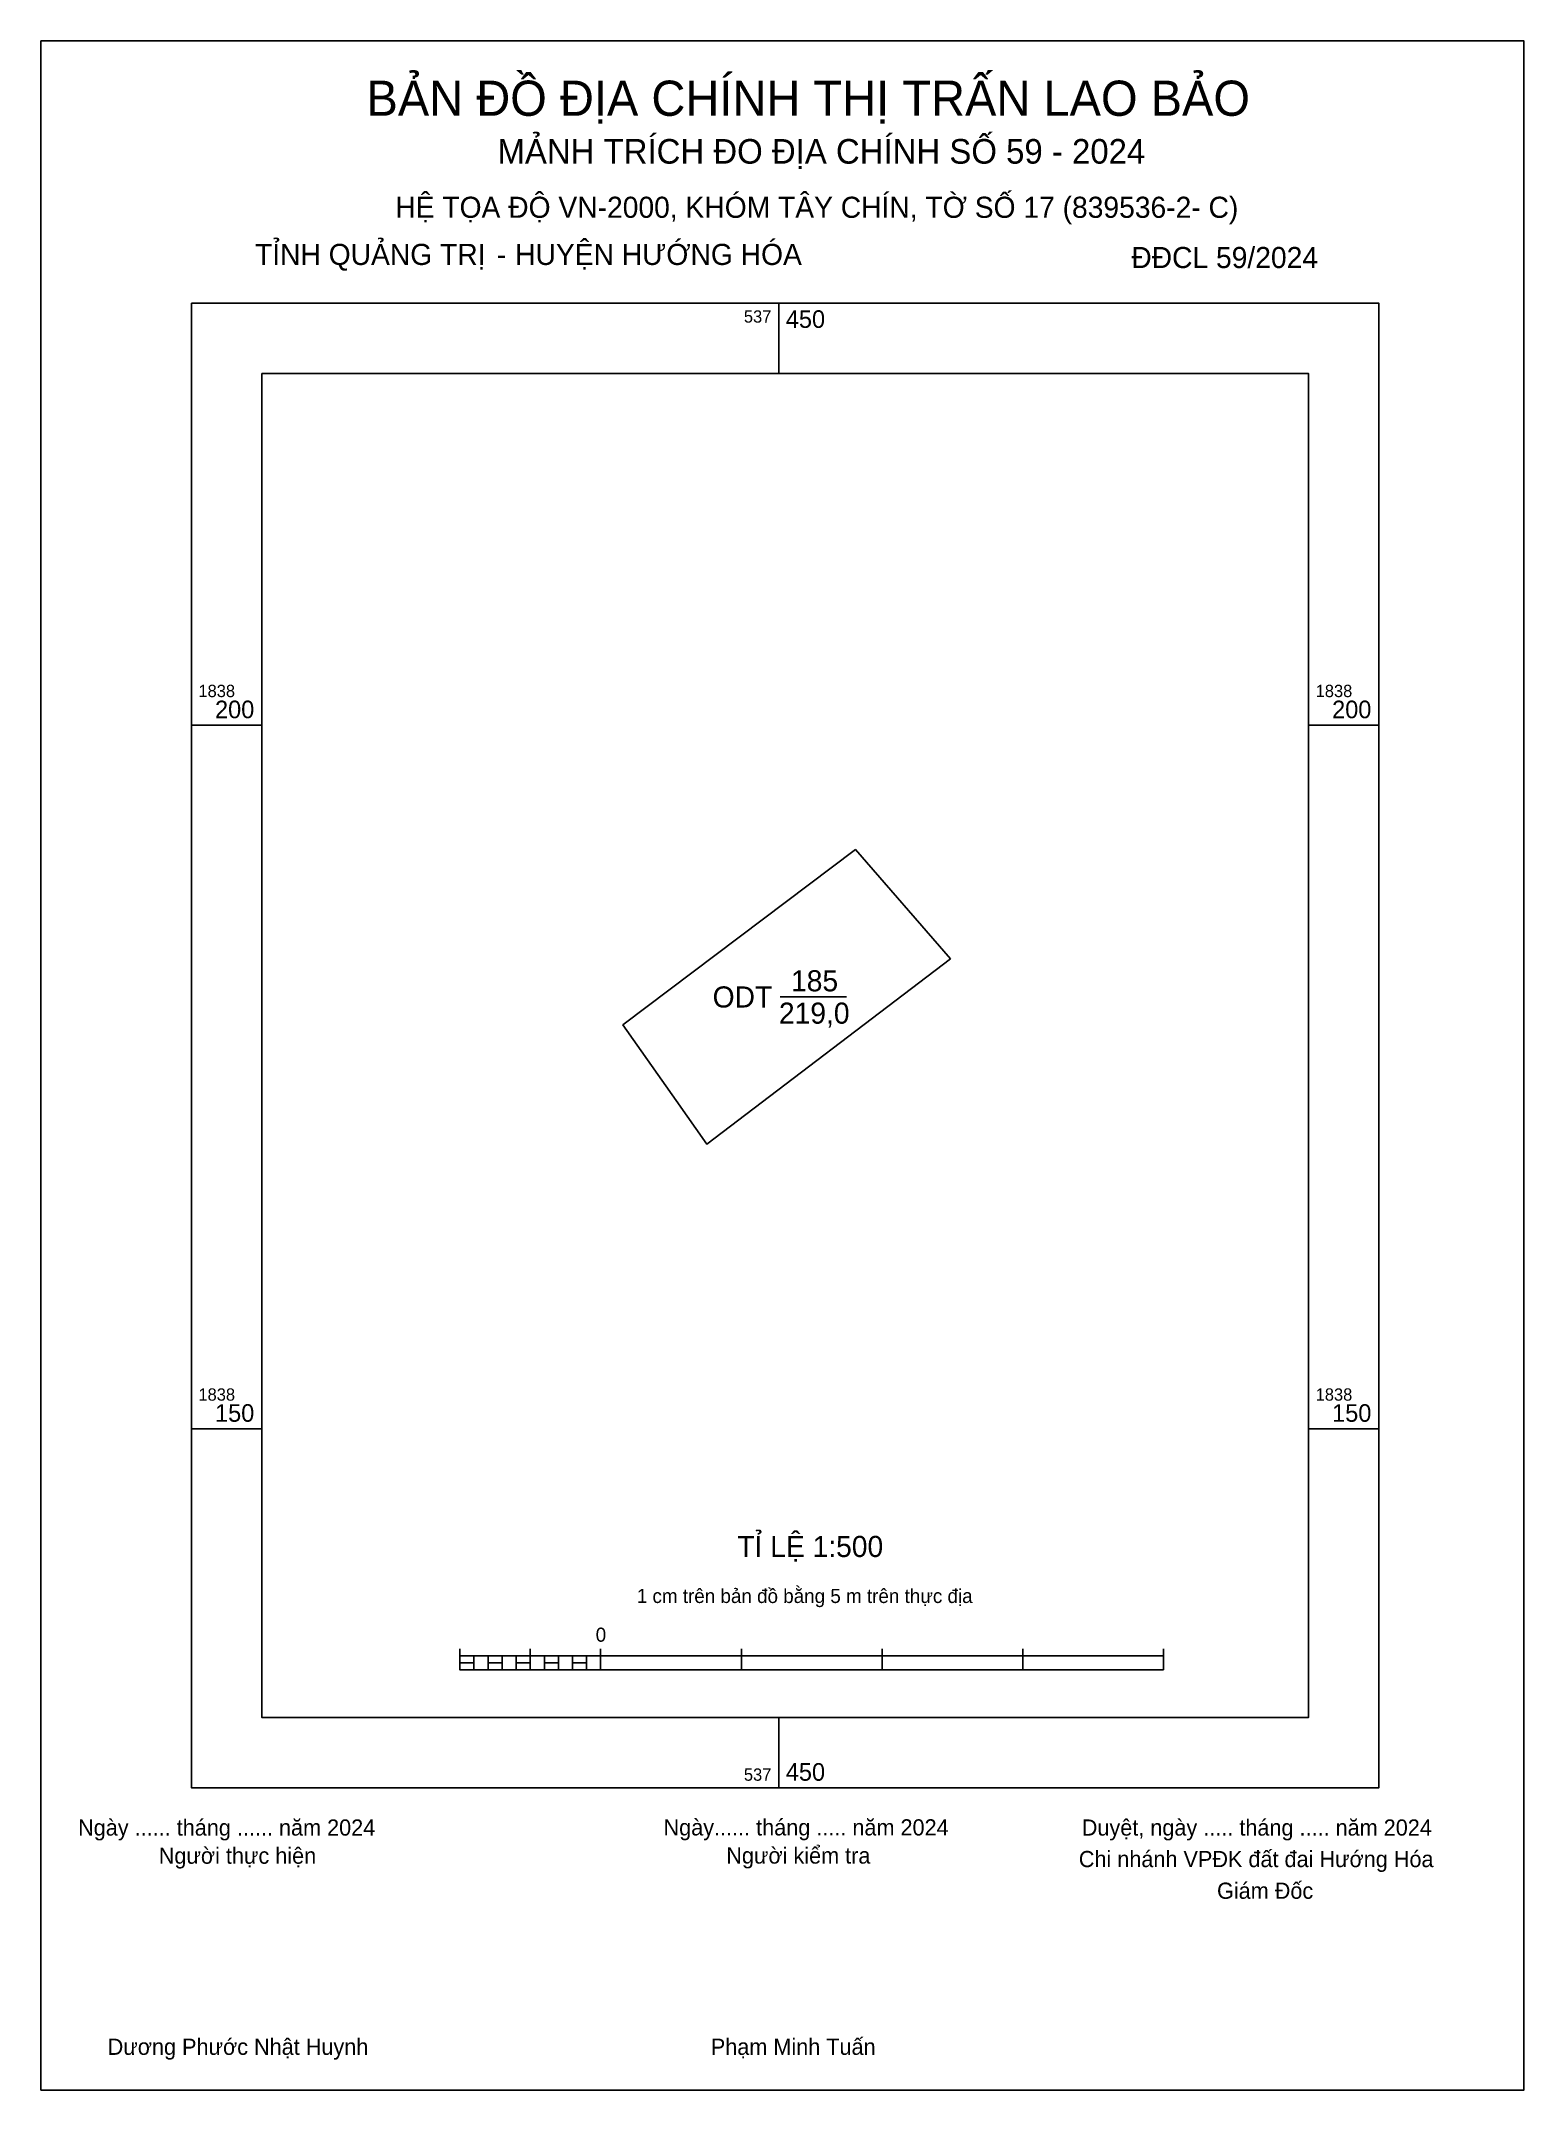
# Model space of a CAD drawing. Extents: x 537398 to 537503, y 1838103 to 1838249.
import ezdxf

# ---------------------------------------------------------------- set-up
doc = ezdxf.new("R2010")
doc.units = 0
for name, color, linetype in [('Level 1', 7, 'Continuous'), ('Level 10', 7, 'Continuous'), ('Level 13', 7, 'Continuous'), ('Level 2', 7, 'Continuous'), ('Level 6', 7, 'Continuous'), ('Level 62', 7, 'Continuous'), ('Level 63', 7, 'Continuous'), ('Level 9', 7, 'Continuous')]:
    doc.layers.add(name, color=color, linetype=linetype)

msp = doc.modelspace()

# ---------------------------------------------------------------- linework, layer by layer
at = {"layer": 'Level 1'}
for p, q in [((537397.57, 1838248.63), (537397.57, 1838248.63)), ((537502.96, 1838103.01), (537502.96, 1838103.01))]:
    msp.add_line(p, q, dxfattribs=at)
at = {"layer": 'Level 10'}
msp.add_lwpolyline([(537462.21, 1838183.4), (537444.89, 1838170.22), (537442.7, 1838173.33), (537438.92, 1838178.7), (537455.44, 1838191.16)], close=True, dxfattribs=at)
at = {"layer": 'Level 2'}
msp.add_lwpolyline([(537397.57, 1838248.63), (537502.95, 1838248.63), (537502.95, 1838103.01), (537397.57, 1838103.01)], close=True, dxfattribs=at)
at = {"layer": 'Level 62'}
msp.add_lwpolyline([(537413.26, 1838224.99), (537487.65, 1838224.99), (537487.65, 1838129.49), (537413.26, 1838129.49)], close=True, dxfattribs=at)
at = {"layer": 'Level 63'}
for p, q in [((537397.57, 1838246.13), (537397.57, 1838248.63)), ((537397.57, 1838248.63), (537400.07, 1838248.63)), ((537397.57, 1838246.13), (537397.57, 1838248.63)), ((537397.57, 1838248.63), (537400.07, 1838248.63)), ((537500.45, 1838248.63), (537502.95, 1838248.63)), ((537500.45, 1838248.63), (537502.95, 1838248.63)), ((537502.95, 1838248.63), (537502.95, 1838246.13)), ((537502.95, 1838248.63), (537502.95, 1838246.13)), ((537397.57, 1838246.13), (537397.57, 1838246.13)), ((537397.57, 1838246.13), (537397.57, 1838246.13)), ((537450, 1838229.99), (537450, 1838224.99)), ((537408.26, 1838200), (537413.26, 1838200)), ((537487.65, 1838200), (537492.65, 1838200)), ((537408.26, 1838150), (537413.26, 1838150)), ((537487.65, 1838150), (537492.65, 1838150)), ((537427.34, 1838134.37), (537427.34, 1838132.87)), ((537427.34, 1838133.87), (537477.34, 1838133.87)), ((537428.34, 1838133.87), (537428.34, 1838132.87)), ((537429.34, 1838133.87), (537429.34, 1838132.87)), ((537430.34, 1838133.87), (537430.34, 1838132.87)), ((537431.34, 1838133.87), (537431.34, 1838132.87)), ((537432.34, 1838134.37), (537432.34, 1838132.87)), ((537432.34, 1838133.87), (537432.34, 1838132.87)), ((537433.34, 1838133.87), (537433.34, 1838132.87)), ((537434.34, 1838133.87), (537434.34, 1838132.87)), ((537435.34, 1838133.87), (537435.34, 1838132.87)), ((537436.34, 1838133.87), (537436.34, 1838132.87)), ((537437.34, 1838134.37), (537437.34, 1838132.87)), ((537437.34, 1838133.87), (537437.34, 1838132.87)), ((537447.34, 1838134.37), (537447.34, 1838132.87)), ((537457.34, 1838134.37), (537457.34, 1838132.87)), ((537467.34, 1838134.37), (537467.34, 1838132.87)), ((537477.34, 1838134.37), (537477.34, 1838132.87)), ((537427.34, 1838132.87), (537477.34, 1838132.87)), ((537450, 1838129.49), (537450, 1838124.49)), ((537397.57, 1838103.01), (537397.57, 1838105.51)), ((537397.57, 1838103.01), (537397.57, 1838105.51)), ((537502.95, 1838105.51), (537502.95, 1838103.01)), ((537502.95, 1838105.51), (537502.95, 1838103.01)), ((537400.07, 1838103.01), (537397.57, 1838103.01)), ((537400.07, 1838103.01), (537397.57, 1838103.01)), ((537502.95, 1838103.01), (537500.45, 1838103.01)), ((537502.95, 1838103.01), (537500.45, 1838103.01))]:
    msp.add_line(p, q, dxfattribs=at)
for points in [[(537408.26, 1838229.99), (537408.26, 1838124.49), (537492.65, 1838124.49), (537492.65, 1838229.99)], [(537427.34, 1838133.37), (537428.34, 1838133.37), (537428.34, 1838132.87), (537427.34, 1838132.87)], [(537427.34, 1838133.37), (537428.34, 1838133.37), (537428.34, 1838132.87), (537427.34, 1838132.87)], [(537429.34, 1838133.37), (537430.34, 1838133.37), (537430.34, 1838132.87), (537429.34, 1838132.87)], [(537431.34, 1838133.37), (537432.34, 1838133.37), (537432.34, 1838132.87), (537431.34, 1838132.87)], [(537433.34, 1838133.37), (537434.34, 1838133.37), (537434.34, 1838132.87), (537433.34, 1838132.87)], [(537435.34, 1838133.37), (537436.34, 1838133.37), (537436.34, 1838132.87), (537435.34, 1838132.87)]]:
    msp.add_lwpolyline(points, close=True, dxfattribs=at)
at = {"layer": 'Level 9'}
msp.add_line((537450.1, 1838180.69), (537454.82, 1838180.69), dxfattribs=at)

# ---------------------------------------------------------------- texts
at = {"layer": 'Level 13'}
for s, p in [('ODT', (537445.3, 1838179.94)), ('185', (537450.87, 1838181.09)), ('219,0', (537450.01, 1838178.79))]:
    msp.add_text(s, height=1.5, dxfattribs=at).set_placement(p)
at = {"layer": 'Level 6'}
for s, p in [('HỆ TỌA ÐỘ VN-2000, KHÓM TÂY CHÍN, TỜ SỐ 17 (839536-2- C)', (537422.75, 1838236.06)), ('TỈ LỆ 1:500', (537447.05, 1838140.89))]:
    msp.add_text(s, height=1.5, dxfattribs=at).set_placement(p)
at = {"layer": 'Level 63'}
for s, height, p in [('BẢN ĐỒ ĐỊA CHÍNH THỊ TRẤN LAO BẢO', 2.5, (537420.7, 1838243.31)), ('MẢNH TRÍCH ĐO ĐỊA CHÍNH SỐ 59 - 2024', 1.75, (537430.01, 1838239.91)), ('TỈNH QUẢNG TRỊ', 1.5, (537412.78, 1838232.71)), (' HUYỆN HƯỚNG HÓA', 1.5, (537430.71, 1838232.71)), ('ĐĐCL 59/2024', 1.5, (537475.05, 1838232.49)), ('-', 1.5, (537429.97, 1838232.71)), ('537', 0.875, (537447.52, 1838228.61)), ('450', 1.25, (537450.5, 1838228.24)), ('1838', 0.875, (537408.76, 1838202)), ('200', 1.25, (537409.94, 1838200.5)), ('1838', 0.875, (537488.15, 1838202)), ('200', 1.25, (537489.32, 1838200.5)), ('1838', 0.875, (537408.76, 1838152)), ('1838', 0.875, (537488.15, 1838152)), ('150', 1.25, (537409.94, 1838150.5)), ('150', 1.25, (537489.32, 1838150.5)), ('1 cm trên bản đồ bằng 5 m trên thực địa', 1, (537439.91, 1838137.62)), ('0', 1, (537436.99, 1838134.87)), ('450', 1.25, (537450.5, 1838124.99)), ('537', 0.875, (537447.52, 1838124.99)), ('Ngày ...... tháng ...... năm 2024', 1.15, (537400.21, 1838121.09)), ('Ngày...... tháng ..... năm 2024', 1.15, (537441.81, 1838121.1)), ('Duyệt, ngày ..... tháng ..... năm 2024', 1.15, (537471.53, 1838121.09)), ('Người thực hiện', 1.15, (537405.94, 1838119.09)), ('Người kiểm tra', 1.15, (537446.27, 1838119.1)), ('Chi nhánh VPĐK đất đai Hướng Hóa', 1.15, (537471.32, 1838118.85)), ('Giám Đốc', 1.15, (537481.14, 1838116.6)), ('Dương Phước Nhật Huynh', 1.15, (537402.31, 1838105.51)), ('Phạm Minh Tuấn', 1.15, (537445.17, 1838105.51))]:
    msp.add_text(s, height=height, dxfattribs=at).set_placement(p)

doc.saveas('drawing.dxf')
